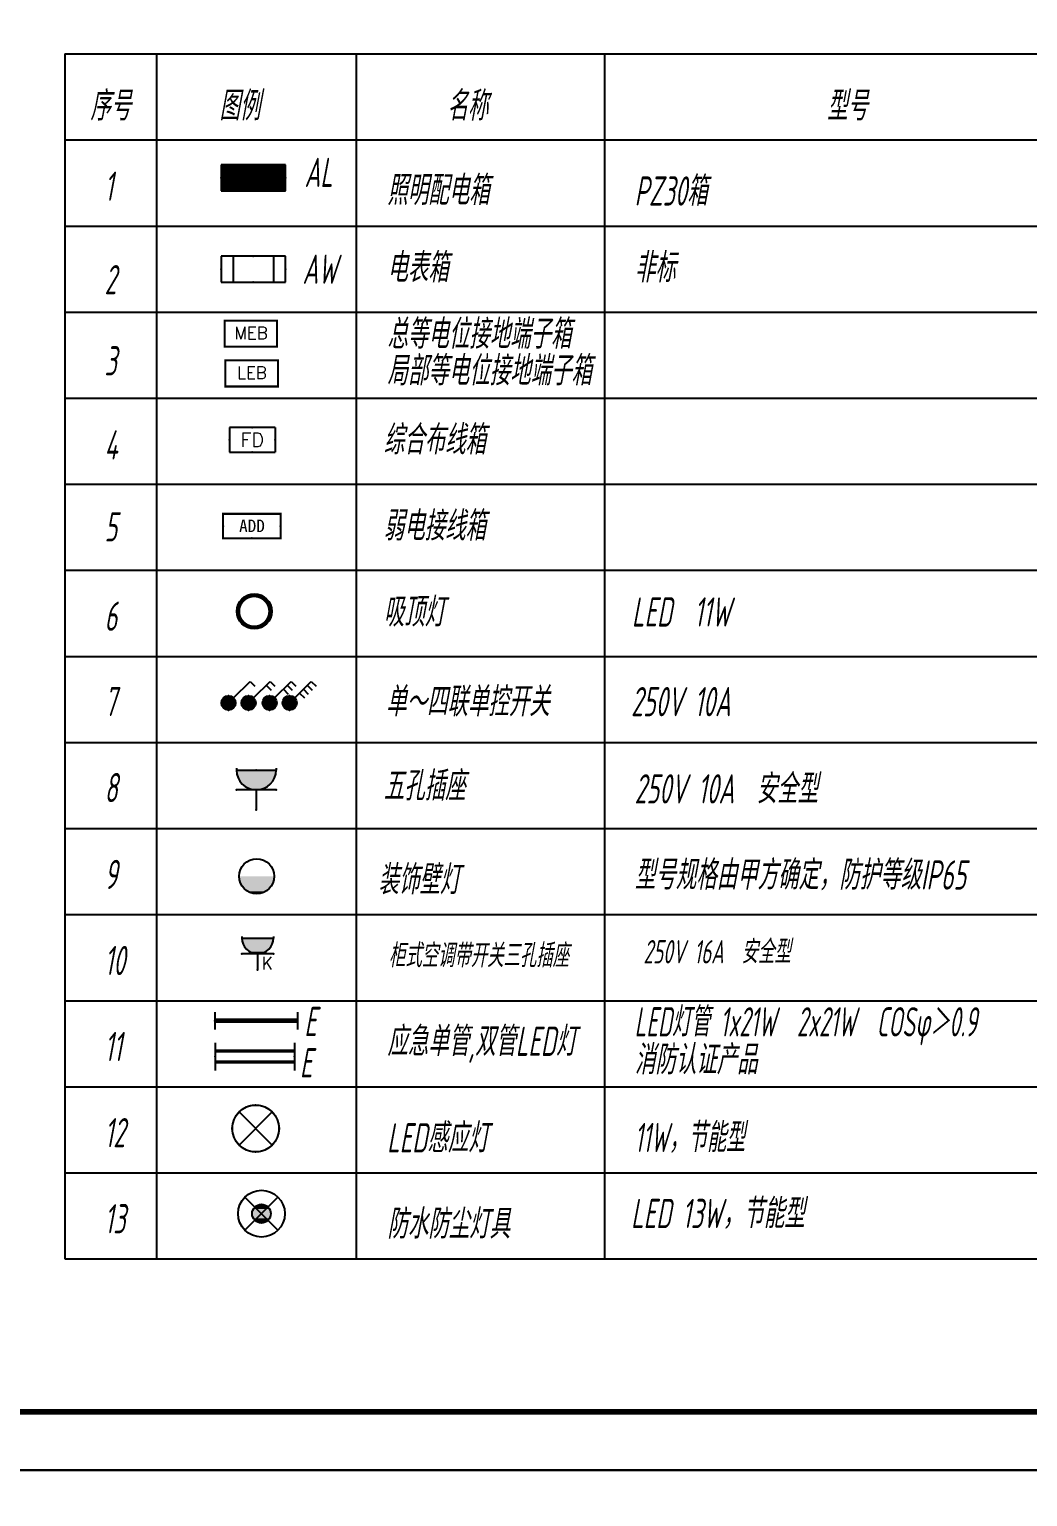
# Model space of a CAD drawing. Extents: x 491024 to 1725648, y 860327 to 1705161.
# Drawn here: x 576035 to 593125, y 1045404 to 1070508 of the extents above; entities that cross this region are included whole.
import ezdxf
from ezdxf.enums import TextEntityAlignment as Align

# ---------------------------------------------------------------- set-up
doc = ezdxf.new("R2010")
doc.units = 0
doc.header["$LTSCALE"] = 1000
doc.header["$MEASUREMENT"] = 0
for name, color, linetype in [('DIM', 3, 'Continuous'), ('DIM-照明', 3, 'Continuous'), ('EQUIP-插座', 3, 'Continuous'), ('EQUIP-照明', 3, 'Continuous'), ('EQUIP-箱柜', 3, 'Continuous'), ('EQUIP-通讯', 3, 'Continuous'), ('TEL_TEXT', 7, 'Continuous'), ('TK', 161, 'Continuous'), ('图框', 140, 'Continuous')]:
    doc.layers.add(name, color=color, linetype=linetype)
doc.layers.add('EQUIP-消防', color=3, linetype='Continuous', lineweight=18)
doc.styles.add('_TCH_LABEL', font='simhei.ttf')
doc.styles.add('_TEL_DIM', font='SIMPLEX', dxfattribs={"width": 0.8, "height": 3.5, "bigfont": 'HZTXT'})
doc.styles.add('HZTXT', font='gbeitc.shx', dxfattribs={"width": 0.8, "height": 400, "bigfont": 'hztxt.shx'})
doc.styles.get("Standard").update_dxf_attribs({"font": 'gbenor.shx', "bigfont": 'gbcbig.shx'})

# ---------------------------------------------------------------- blocks, each defined once
blk = doc.blocks.new('*X189')
at = {"color": 0}
for p, q in [((-250, 33), (-83, 200)), ((-250, 68), (-118, 200)), ((-250, 104), (-154, 200)), ((-250, 139), (-189, 200)), ((-250, 174), (-224, 200)), ((-247, 0), (-47, 200)), ((-212, 0), (-12, 200)), ((-177, 0), (23, 200)), ((-141, 0), (59, 200)), ((-106, 0), (94, 200)), ((-71, 0), (129, 200)), ((-35, 0), (165, 200)), ((0, 0), (200, 200)), ((35, 0), (235, 200)), ((71, 0), (250, 179)), ((106, 0), (250, 144)), ((141, 0), (250, 109)), ((177, 0), (250, 73)), ((212, 0), (250, 38)), ((247, 0), (250, 3))]:
    blk.add_line(p, q, dxfattribs=at)
blk = doc.blocks.new('$equip$00001421')
for p, q in [((0.75, 0.6), (-0.75, 0.6)), ((-0.75, 0.6), (-0.75, 0)), ((0.75, 0), (0.75, 0.6)), ((-0.75, 0), (0.75, 0))]:
    blk.add_line(p, q)
at = {"const_width": 0.6}
blk.add_lwpolyline([(-0.75, 0.3), (0.75, 0.3)], dxfattribs=at)
for p in [(0, 0.6), (-0.75, 0.3), (0, 0), (0.75, 0.3)]:
    blk.add_point(p)
at = {"xscale": 0.00300000000061118, "yscale": 0.00300000000061118, "zscale": 0.00300000000061118}
blk.add_blockref('*X189', (0, 0), dxfattribs=at)
at = {"style": '_TCH_LABEL', "flags": 9}
blk.add_attdef('A', (0, 0), '', height=0.00002, dxfattribs=at)
blk = doc.blocks.new('$equip$00002389')
for p, q in [((-0.65, 0.65), (-0.65, 0)), ((0.65, 0.65), (-0.65, 0.65)), ((0.65, 0), (0.65, 0.65)), ((-0.65, 0), (0.65, 0))]:
    blk.add_line(p, q)
at = {"const_width": 0.05}
blk.add_lwpolyline([(-0.65, 0.65), (0.65, 0.65), (0.65, 0), (-0.65, 0), (-0.65, 0.65), (0.65, 0.65)], dxfattribs=at)
for p in [(0, 0.65), (-0.65, 0.325), (0, 0), (0.65, 0.325)]:
    blk.add_point(p)
at = {"color": 7, "style": '_TEL_DIM'}
blk.add_attdef('$TEXT$', text='', height=0.3, dxfattribs=at).set_placement((0.006, 0.343), align=Align.MIDDLE_CENTER)
at = {"color": 7, "style": '_TEL_DIM', "flags": 1}
blk.add_attdef('A', text='', height=0.00002, dxfattribs=at).set_placement((0, 0), align=Align.MIDDLE_CENTER)
blk = doc.blocks.new('$equip$00001801')
for p, q in [((-0.65, 0.7), (-0.65, 0)), ((0.65, 0.7), (-0.65, 0.7)), ((0.65, 0.7), (0.65, 0)), ((-0.65, 0), (0.65, 0))]:
    blk.add_line(p, q)
for p in [(0, 0.7), (-0.65, 0.35), (0, 0), (0.65, 0.35)]:
    blk.add_point(p)
at = {"color": 7, "style": '_TEL_DIM'}
blk.add_attdef('$TEXT$', text='', height=0.4, dxfattribs=at).set_placement((0, 0.35), align=Align.MIDDLE_CENTER)
at = {"color": 7, "style": '_TEL_DIM', "flags": 1}
blk.add_attdef('A', text='', height=0.00002, dxfattribs=at).set_placement((0, 0), align=Align.MIDDLE_CENTER)
blk = doc.blocks.new('$equip_U$00000380(Hz-PC)')
at = {"const_width": 0.06}
blk.add_lwpolyline([(-0.82, 0.7), (0.82, 0.7), (0.82, 0), (-0.82, 0)], close=True, dxfattribs=at)
for p in [(0, 0.7), (-0.82, 0.35), (0, 0), (0.82, 0.35)]:
    blk.add_point(p)
at = {"color": 7, "style": '_TCH_LABEL'}
blk.add_attdef('$TEXT$', text='', height=0.36, dxfattribs=at).set_placement((-0.004, 0.344), align=Align.MIDDLE_CENTER)
at = {"color": 7, "style": '_TEL_DIM', "flags": 1}
blk.add_attdef('A', text='', height=0.00002, dxfattribs=at).set_placement((0, 0), align=Align.MIDDLE_CENTER)
blk = doc.blocks.new('$equip$00001150')
at = {"const_width": 0.1}
blk.add_lwpolyline([(-0.45, 0, 1), (0.45, 0, 1)], format="xyb", close=True, dxfattribs=at)
blk.add_circle((0, 0), 0.5)
at = {"flags": 9}
blk.add_attdef('A', (0, 0), '', height=0.00002, dxfattribs=at)
blk = doc.blocks.new('$equip$00001962')
for p, q in [((0.147, 0.356), (0.625, 0.833)), ((0.625, 0.833), (0.766, 0.692))]:
    blk.add_line(p, q)
blk.add_circle((0, 0.208), 0.208)
for p in [(-0.208, 0.208), (0, 0.417), (0, 0), (0.208, 0.208)]:
    blk.add_point(p)
for points in [[(-0.18, 0.313), (0.18, 0.313), (-0.208, 0.208), (0.208, 0.208)], [(-0.18, 0.104), (0.18, 0.104), (-0.208, 0.208), (0.208, 0.208)], [(-0.104, 0.389), (0.104, 0.389), (-0.18, 0.313), (0.18, 0.313)], [(-0.104, 0.028), (0.104, 0.028), (-0.18, 0.104), (0.18, 0.104)], [(0, 0.417), (0, 0.417), (-0.104, 0.389), (0.104, 0.389)], [(0, 0), (0, 0), (-0.104, 0.028), (0.104, 0.028)]]:
    blk.add_solid(points)
at = {"layer": 'TEL_TEXT', "style": '_TEL_DIM', "flags": 1}
blk.add_attdef('A', text='', height=0.00002, dxfattribs=at).set_placement((0, 0), align=Align.MIDDLE_CENTER)
blk = doc.blocks.new('$equip$00001963')
for p, q in [((0.147, 0.356), (0.625, 0.833)), ((0.512, 0.72), (0.653, 0.579)), ((0.625, 0.833), (0.766, 0.692))]:
    blk.add_line(p, q)
blk.add_circle((0, 0.208), 0.208)
for p in [(-0.208, 0.208), (0, 0.417), (0, 0), (0.208, 0.208)]:
    blk.add_point(p)
for points in [[(-0.18, 0.313), (0.18, 0.313), (-0.208, 0.208), (0.208, 0.208)], [(-0.18, 0.104), (0.18, 0.104), (-0.208, 0.208), (0.208, 0.208)], [(-0.104, 0.389), (0.104, 0.389), (-0.18, 0.313), (0.18, 0.313)], [(-0.104, 0.028), (0.104, 0.028), (-0.18, 0.104), (0.18, 0.104)], [(0, 0.417), (0, 0.417), (-0.104, 0.389), (0.104, 0.389)], [(0, 0), (0, 0), (-0.104, 0.028), (0.104, 0.028)]]:
    blk.add_solid(points)
at = {"layer": 'TEL_TEXT', "style": '_TEL_DIM', "flags": 1}
blk.add_attdef('A', text='', height=0.00002, dxfattribs=at).set_placement((0, 0), align=Align.MIDDLE_CENTER)
blk = doc.blocks.new('$equip$00001964')
for p, q in [((0.147, 0.356), (0.625, 0.833)), ((0.399, 0.607), (0.54, 0.466)), ((0.512, 0.72), (0.653, 0.579)), ((0.625, 0.833), (0.766, 0.692))]:
    blk.add_line(p, q)
blk.add_circle((0, 0.208), 0.208)
for p in [(-0.208, 0.208), (0, 0.417), (0, 0), (0.208, 0.208)]:
    blk.add_point(p)
for points in [[(-0.18, 0.313), (0.18, 0.313), (-0.208, 0.208), (0.208, 0.208)], [(-0.18, 0.104), (0.18, 0.104), (-0.208, 0.208), (0.208, 0.208)], [(-0.104, 0.389), (0.104, 0.389), (-0.18, 0.313), (0.18, 0.313)], [(-0.104, 0.028), (0.104, 0.028), (-0.18, 0.104), (0.18, 0.104)], [(0, 0.417), (0, 0.417), (-0.104, 0.389), (0.104, 0.389)], [(0, 0), (0, 0), (-0.104, 0.028), (0.104, 0.028)]]:
    blk.add_solid(points)
at = {"layer": 'TEL_TEXT', "style": '_TEL_DIM', "flags": 1}
blk.add_attdef('A', text='', height=0.00002, dxfattribs=at).set_placement((0, 0), align=Align.MIDDLE_CENTER)
blk = doc.blocks.new('$equip$00001965')
for p, q in [((0.147, 0.356), (0.625, 0.833)), ((0.286, 0.494), (0.427, 0.353)), ((0.399, 0.607), (0.54, 0.466)), ((0.512, 0.72), (0.653, 0.579)), ((0.625, 0.833), (0.766, 0.692))]:
    blk.add_line(p, q)
blk.add_circle((0, 0.208), 0.208)
for p in [(-0.208, 0.208), (0, 0.417), (0, 0), (0.208, 0.208)]:
    blk.add_point(p)
for points in [[(-0.18, 0.312), (0.18, 0.312), (-0.208, 0.208), (0.208, 0.208)], [(-0.18, 0.104), (0.18, 0.104), (-0.208, 0.208), (0.208, 0.208)], [(-0.104, 0.389), (0.104, 0.389), (-0.18, 0.312), (0.18, 0.312)], [(-0.104, 0.028), (0.104, 0.028), (-0.18, 0.104), (0.18, 0.104)], [(0, 0.417), (0, 0.417), (-0.104, 0.389), (0.104, 0.389)], [(0, 0), (0, 0), (-0.104, 0.028), (0.104, 0.028)]]:
    blk.add_solid(points)
at = {"layer": 'TEL_TEXT', "style": '_TEL_DIM', "flags": 1}
blk.add_attdef('A', text='', height=0.00002, dxfattribs=at).set_placement((0, 0), align=Align.MIDDLE_CENTER)
blk = doc.blocks.new('$equip$00001237')
for p, q in [((-0.5, 1.05), (-0.5, 1)), ((-0.5, 1), (0.5, 1)), ((0.5, 1.05), (0.5, 1)), ((0.5, 0.5), (-0.5, 0.5)), ((0, 0.5), (0, 0))]:
    blk.add_line(p, q)
blk.add_arc((0, 1), 0.5, 180, 0)
for p in [(0, 1), (-0.5, 0.5), (0.5, 0.5), (0, 0)]:
    blk.add_point(p)
for points in [[(0.433, 0.75), (-0.433, 0.75), (0.5, 1), (-0.5, 1)], [(0.25, 0.567), (-0.25, 0.567), (0.433, 0.75), (-0.433, 0.75)], [(0, 0.5), (0, 0.5), (0.25, 0.567), (-0.25, 0.567)]]:
    blk.add_solid(points)
at = {"flags": 9}
blk.add_attdef('A', (0, 0), '', height=0.00002, dxfattribs=at)
blk = doc.blocks.new('$equip$00001428')
for p, q in [((0.75, 0.6), (-0.75, 0.6)), ((-0.75, 0.6), (-0.75, 0)), ((-0.469, 0.6), (-0.469, 0)), ((0.469, 0.6), (0.469, 0)), ((0.75, 0), (0.75, 0.6)), ((-0.75, 0), (0.75, 0))]:
    blk.add_line(p, q)
for p in [(0, 0.6), (-0.75, 0.3), (0, 0), (0.75, 0.3)]:
    blk.add_point(p)
at = {"style": '_TCH_LABEL', "flags": 9}
blk.add_attdef('A', (0, 0), '', height=0.00002, dxfattribs=at)
blk = doc.blocks.new('$equip$00001151')
blk.add_circle((0, 0.5), 0.5)
for points in [[(0.433, 0.25), (-0.433, 0.25), (0.5, 0.5), (-0.5, 0.5)], [(0.25, 0.067), (-0.25, 0.067), (0.433, 0.25), (-0.433, 0.25)], [(0, 0), (0, 0), (0.25, 0.067), (-0.25, 0.067)]]:
    blk.add_solid(points)
at = {"flags": 9}
blk.add_attdef('A', (0, 0), '', height=0.00002, dxfattribs=at)
blk = doc.blocks.new('$equip$00001764')
for p, q in [((-0.5, 1.05), (-0.5, 1)), ((-0.5, 1), (0.5, 1)), ((0.5, 1.05), (0.5, 1)), ((0.5, 0.5), (-0.5, 0.5)), ((0, 0.5), (0, 0))]:
    blk.add_line(p, q)
blk.add_arc((0, 1), 0.5, 180, 0)
for p in [(-0.5, 0.5), (0.5, 0.5), (0, 0)]:
    blk.add_point(p)
for points in [[(0.433, 0.75), (-0.433, 0.75), (0.5, 1), (-0.5, 1)], [(0.25, 0.567), (-0.25, 0.567), (0.433, 0.75), (-0.433, 0.75)], [(0, 0.5), (0, 0.5), (0.25, 0.567), (-0.25, 0.567)]]:
    blk.add_solid(points)
at = {"color": 7, "style": '_TEL_DIM'}
blk.add_attdef('$TEXT$', text='', height=0.4, dxfattribs=at).set_placement((0.303, 0.211), align=Align.MIDDLE_CENTER)
at = {"color": 7, "style": '_TEL_DIM', "flags": 1}
blk.add_attdef('A', text='', height=0.00002, dxfattribs=at).set_placement((0, 0), align=Align.MIDDLE_CENTER)
blk = doc.blocks.new('$equip$00001159')
for p, q in [((-1.2, 0.25), (-1.2, -0.25)), ((-1.2, 0), (1.2, 0)), ((1.2, 0.25), (1.2, -0.25))]:
    blk.add_line(p, q)
at = {"const_width": 0.14}
blk.add_lwpolyline([(-1.2, 0), (1.2, 0)], dxfattribs=at)
at = {"layer": 'EQUIP-照明'}
for p in [(-1.2, 0), (0, 0), (1.2, 0)]:
    blk.add_point(p, dxfattribs=at)
at = {"layer": 'EQUIP-照明', "flags": 9}
blk.add_attdef('A', (0, 0), '', height=0.00002, dxfattribs=at)
blk = doc.blocks.new('$equip$00001160')
for p, q in [((-1.2, 0.417), (-1.2, -0.417)), ((-1.2, 0.167), (1.2, 0.167)), ((1.2, 0.417), (1.2, -0.417)), ((-1.2, -0.167), (1.2, -0.167))]:
    blk.add_line(p, q)
at = {"const_width": 0.1}
for points in [[(-1.2, 0.167), (1.2, 0.167)], [(-1.2, -0.167), (1.2, -0.167)]]:
    blk.add_lwpolyline(points, dxfattribs=at)
at = {"layer": 'EQUIP-照明'}
for p in [(-1.2, 0), (0, 0.167), (1.2, 0), (0, -0.167)]:
    blk.add_point(p, dxfattribs=at)
at = {"layer": 'EQUIP-照明', "flags": 9}
blk.add_attdef('A', (0, 0), '', height=0.00002, dxfattribs=at)
blk = doc.blocks.new('$equip$00002539')
for p, q in [((-0.354, 0.354), (0.354, -0.354)), ((0.354, 0.354), (-0.354, -0.354))]:
    blk.add_line(p, q)
at = {"const_width": 0.04}
blk.add_lwpolyline([(-0.5, 0, 1), (0.5, 0, 1), (-0.5, 0, 0.911406)], format="xyb", dxfattribs=at)
blk.add_circle((0, 0), 0.5)
for p in [(0, 0.5), (-0.5, 0), (0.5, 0), (0, -0.5)]:
    blk.add_point(p)
at = {"color": 7, "style": '_TEL_DIM', "flags": 1}
blk.add_attdef('A', text='', height=0.00002, dxfattribs=at).set_placement((0, 0), align=Align.MIDDLE_CENTER)
blk = doc.blocks.new('$equip$00001149')
for p, q in [((-0.354, 0.354), (0.354, -0.354)), ((0.354, 0.354), (-0.354, -0.354))]:
    blk.add_line(p, q)
for radius in [0.5, 0.2]:
    blk.add_circle((0, 0), radius)
for points in [[(-0.173, 0.1), (0.173, 0.1), (-0.2, 0), (0.2, 0)], [(-0.173, -0.1), (0.173, -0.1), (-0.2, 0), (0.2, 0)], [(-0.1, 0.173), (0.1, 0.173), (-0.173, 0.1), (0.173, 0.1)], [(0, 0.2), (0, 0.2), (-0.1, 0.173), (0.1, 0.173)], [(-0.1, -0.173), (0.1, -0.173), (-0.173, -0.1), (0.173, -0.1)], [(0, -0.2), (0, -0.2), (-0.1, -0.173), (0.1, -0.173)]]:
    blk.add_solid(points)
at = {"flags": 9}
blk.add_attdef('A', (0, 0), '', height=0.00002, dxfattribs=at)

msp = doc.modelspace()

# ---------------------------------------------------------------- linework, layer by layer
at = {"layer": 'DIM', "color": 2, "linetype": 'Continuous'}
for p, q in [((576640.9, 1070088.3), (599425, 1070088.3)), ((576640.9, 1068615.6), (599425, 1068615.6)), ((576640.9, 1067142.9), (599425, 1067142.9)), ((576640.9, 1065670.2), (599425, 1065670.2)), ((576640.9, 1064197.6), (599425, 1064197.6)), ((576640.9, 1062724.9), (599425, 1062724.9)), ((576640.9, 1061252.2), (599425, 1061252.2)), ((576640.9, 1059779.5), (599425, 1059779.5)), ((576640.9, 1058306.8), (599425, 1058306.8)), ((576640.9, 1056834.1), (599425, 1056834.1)), ((576640.9, 1055361.4), (599425, 1055361.4)), ((576640.9, 1053888.7), (599425, 1053888.7)), ((576640.9, 1052416), (599425, 1052416)), ((576640.9, 1050943.3), (599425, 1050943.3)), ((576640.9, 1049470.6), (599425, 1049470.6))]:
    msp.add_line(p, q, dxfattribs=at)
at = {"layer": 'TK', "color": 2}
for p, q in [((576640.9, 1070088.3), (576640.9, 1049470.6)), ((578211.3, 1070088.3), (578211.3, 1049470.6)), ((581629.7, 1070088.3), (581629.7, 1049470.6)), ((585882.9, 1070088.3), (585882.9, 1049470.6))]:
    msp.add_line(p, q, dxfattribs=at)
at = {"layer": '图框'}
for points in [[(550815, 1087810.2), (610214.8, 1087810.2), (610214.8, 1045856), (550815, 1045856)], [(550815, 1045856), (610214.8, 1045856), (610214.8, 1003901.8), (550815, 1003901.8)]]:
    msp.add_lwpolyline(points, close=True, dxfattribs=at)
at = {"layer": '图框', "const_width": 100}
msp.add_lwpolyline([(553315, 1046856), (609215, 1046856), (609215, 1086856), (553315, 1086856)], close=True, dxfattribs=at)

# ---------------------------------------------------------------- block references
at = {"layer": 'EQUIP-插座', "xscale": 678.8571428656578, "yscale": 678.8571428656578, "zscale": 678.8571428656578}
msp.add_blockref('$equip$00001237', (579920.5, 1057156.4), dxfattribs=at)
at = {"layer": 'EQUIP-插座', "xscale": 543.0857142925263, "yscale": 543.0857142925263, "zscale": 543.0857142925263}
msp.add_blockref('$equip$00001764', (579943.1, 1054417.5), dxfattribs=at).add_auto_attribs({'$TEXT$': 'K'})
at = {"layer": 'EQUIP-消防', "color": 7, "xscale": 691.2, "yscale": 691.2, "zscale": 691.2}
for p, values in [((579826.6, 1065076.5), {'$TEXT$': 'MEB'}), ((579841.7, 1064397.5), {'$TEXT$': 'LEB'})]:
    msp.add_blockref('$equip$00002389', p, dxfattribs=at).add_auto_attribs(values)
at = {"layer": 'EQUIP-照明', "color": 2, "xscale": 600, "yscale": 600, "zscale": 600}
msp.add_blockref('$equip$00001150', (579884.4, 1060549.5), dxfattribs=at)
at = {"layer": 'EQUIP-照明'}
for name, p, xscale, yscale, zscale in [('$equip$00001962', (579444.4, 1058861.7), 589.285714328289, 589.285714328289, 589.285714328289), ('$equip$00001963', (579787.7, 1058861.7), 589.285714328289, 589.285714328289, 589.285714328289), ('$equip$00001964', (580148.1, 1058861.7), 589.285714328289, 589.285714328289, 589.285714328289), ('$equip$00001965', (580491.4, 1058861.7), 589.285714328289, 589.285714328289, 589.285714328289), ('$equip$00001151', (579927.5, 1055718.3), 600, 600, 600), ('$equip$00001159', (579920.5, 1053546.3), 589.285714328289, 589.285714328289, 589.285714328289), ('$equip$00001160', (579896.4, 1052932.7), 565.714285671711, 565.714285671711, 565.714285671711), ('$equip$00002539', (579909.1, 1051702.8), 800, 800, 800), ('$equip$00001149', (580008.4, 1050245.7), 800, 800, 800)]:
    msp.add_blockref(name, p, dxfattribs=dict(at, xscale=xscale, yscale=yscale, zscale=zscale))
at = {"layer": 'EQUIP-箱柜', "xscale": 736.6071428656578, "yscale": 736.6071428656578, "zscale": 736.6071428656578}
msp.add_blockref('$equip$00001421', (579869.2, 1067746.3), dxfattribs=at)
at = {"layer": 'EQUIP-箱柜', "ltscale": 5, "xscale": 736.6071428656578, "yscale": 736.6071428656578, "zscale": 736.6071428656578}
msp.add_blockref('$equip$00001428', (579869.2, 1066182.8), dxfattribs=at)
at = {"layer": 'EQUIP-箱柜'}
ref = msp.add_blockref('$equip_U$00000380(Hz-PC)', (579843.8, 1062219.7), dxfattribs=dict(at, xscale=600, yscale=600, zscale=600, rotation=179.9999999983992))
ref.add_attrib('$TEXT$', 'ADD', dxfattribs={"layer": '0', "color": 7, "height": 216, "style": '_TCH_LABEL'}).set_placement((579846.2, 1062013.3), align=Align.MIDDLE_CENTER)
at = {"layer": 'EQUIP-通讯', "xscale": 600, "yscale": 600, "zscale": 600}
msp.add_blockref('$equip$00001801', (579851.4, 1063274.9), dxfattribs=at).add_auto_attribs({'$TEXT$': 'FD'})

# ---------------------------------------------------------------- texts
at = {"color": 0, "style": 'HZTXT'}
for s, height, width, p in [('序号', 500, 0.7, (577074.6, 1068948.7)), ('图例', 500, 0.7, (579284.5, 1068948.7)), ('名称', 500, 0.7, (583186.6, 1068948.7)), ('型号', 500, 0.7, (589687.2, 1068948.7)), ('AL', 500, 0.7, (580746.6, 1067811.1)), ('1', 500, 0.7, (577322.3, 1067573.2)), ('照明配电箱', 500, 0.7, (582159.3, 1067504)), ('PZ30箱', 500, 0.7, (586395.7, 1067492.2)), ('2', 500, 0.7, (577322.3, 1065975.1)), ('3', 500, 0.7, (577322.3, 1064587.1)), ('4', 500, 0.7, (577322.3, 1063146.8)), ('5', 500, 0.7, (577322.3, 1061745.9)), ('6', 500, 0.7, (577322.3, 1060217.6)), ('7', 500, 0.7, (577322.3, 1058758.3)), ('8', 500, 0.7, (577322.3, 1057285.6)), ('五孔插座', 500, 0.7, (582096.8, 1057314.5)), ('250V 10A  安全型', 500, 0.7, (586395.7, 1057263.3)), ('9', 500, 0.7, (577322.3, 1055799.5)), ('装饰壁灯', 500, 0.7, (582006.5, 1055709.7)), ('型号规格由甲方确定，防护等级IP65', 500, 0.7, (586395.7, 1055790.1)), ('柜式空调带开关三孔插座', 400, 0.7, (582187.3, 1054462.3)), ('250V 16A  安全型', 400, 0.7, (586547.1, 1054526.6)), ('10', 500, 0.7, (577322.3, 1054326.8)), ('E', 500, 0.7, (580742.2, 1053282.7)), ('LED灯管 1x21W  2x21W  COSφ＞0.9', 500, 0.65, (586395.7, 1053277.6)), ('应急单管,双管LED灯', 500, 0.7, (582159.3, 1052944.5)), ('消防认证产品', 500, 0.7, (586395.7, 1052630.3)), ('E', 500, 0.7, (580666.5, 1052575.9)), ('LED感应灯', 500, 0.7, (582159.3, 1051292.6)), ('11W，节能型 ', 500, 0.65, (586395.7, 1051298.9)), ('防水防尘灯具', 500, 0.7, (582159.3, 1049820))]:
    msp.add_text(s, height=height, dxfattribs=dict(at, width=width)).set_placement(p)
at = {"color": 0, "style": 'HZTXT', "width": 0.7}
for s, p in [('单～四联单控开关', (582136.8, 1059005.6)), ('250V 10A', (586335.4, 1059005.6)), ('LED 13W，节能型', (586335.4, 1050248.7))]:
    msp.add_text(s, height=500, dxfattribs=at).set_placement(p, align=Align.MIDDLE_LEFT)
at = {"color": 2, "style": 'HZTXT', "width": 0.7}
for s, p in [('11', (577322.3, 1052854.1)), ('12', (577322.3, 1051381.4)), ('13', (577322.3, 1049908.7))]:
    msp.add_text(s, height=500, dxfattribs=at).set_placement(p)
at = {"layer": 'DIM-照明', "color": 0, "style": 'HZTXT', "width": 0.7}
for s, p in [('电表箱', (582159.3, 1066180.9)), ('非标', (586395.7, 1066180.9)), ('AW', (580711.8, 1066154.6)), ('总等电位接地端子箱', (582159.3, 1065044.6)), ('局部等电位接地端子箱', (582159.3, 1064417.3)), ('综合布线箱', (582096.8, 1063235)), ('弱电接线箱', (582096.8, 1061762.3)), ('吸顶灯', (582096.8, 1060289.6)), ('LED  11W', (586350, 1060289.6))]:
    msp.add_text(s, height=500, dxfattribs=at).set_placement(p)

doc.saveas('drawing.dxf')
